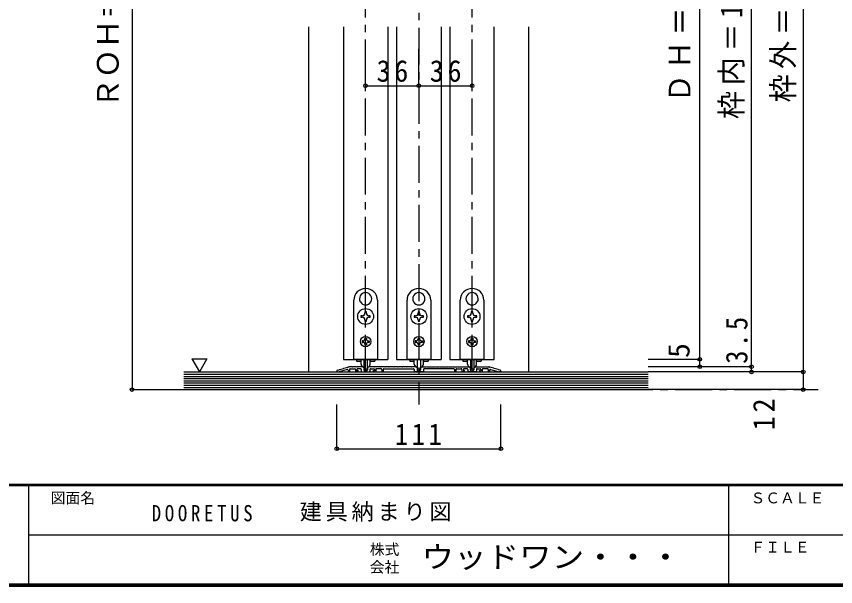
# Model space of a CAD drawing. Units: millimetres at full size, sheet at 1:5; details may follow other scales. Extents: x -973 to 977, y -718 to 696.
# Drawn here: x -7 to 548, y -701 to -315 of the extents above; entities that cross this region are included whole.
import ezdxf
from ezdxf.enums import TextEntityAlignment as Align

# ---------------------------------------------------------------- set-up
doc = ezdxf.new("R2010")
doc.units = ezdxf.units.MM
doc.header["$LTSCALE"] = 5
doc.header["$PDMODE"] = 32
doc.header["$PDSIZE"] = 2.5
doc.linetypes.add('CHAIN1', pattern=[8, 5, -1, 1, -1])
for name, color, linetype in [('0-1_通り芯', 4, 'CHAIN1'), ('0-3_仕上げ', 7, 'Continuous'), ('0-4_枠', 3, 'Continuous'), ('0-6_扉', 6, 'Continuous'), ('0-7_金物', 7, 'Continuous'), ('0-A_文字', 3, 'Continuous'), ('0-B_寸法', 7, 'Continuous'), ('F-0_補助線', 7, 'Continuous'), ('F-1_枠', 6, 'Continuous'), ('F-A_文字', 7, 'Continuous')]:
    doc.layers.add(name, color=color, linetype=linetype)
doc.styles.add('ＭＳ ゴシック', font='')
doc.styles.get('ＭＳ ゴシック').set_extended_font_data('MS Gothic')

msp = doc.modelspace()

# ---------------------------------------------------------------- linework, layer by layer
at = {"layer": '0-1_通り芯'}
msp.add_line((118.989, -567.5), (535.653, -567.5), dxfattribs=at)
at = {"layer": '0-3_仕上げ', "color": 2}
for p, q in [((106.653, -555.5), (149.182, -555.5)), ((149.182, -555.5), (420.653, -555.5)), ((106.653, -567.5), (420.653, -567.5))]:
    msp.add_line(p, q, dxfattribs=at)
at = {"layer": '0-3_仕上げ'}
for p, q in [((106.653, -557), (151.723, -557)), ((106.653, -558.5), (152.333, -558.5)), ((151.723, -557), (420.653, -557)), ((152.333, -558.5), (420.653, -558.5)), ((106.653, -560), (151.418, -560)), ((106.653, -561.5), (150.605, -561.5)), ((106.653, -563), (150.504, -563)), ((106.653, -564.5), (150.808, -564.5)), ((150.504, -563), (420.653, -563)), ((150.605, -561.5), (420.653, -561.5)), ((150.808, -564.5), (420.653, -564.5)), ((151.418, -560), (420.653, -560)), ((106.653, -566), (150.91, -566)), ((150.91, -566), (420.653, -566))]:
    msp.add_line(p, q, dxfattribs=at)
at = {"layer": '0-4_枠', "color": 4}
for p, q in [((191.153, -555.5), (191.153, -321.826)), ((340.153, -555.5), (340.153, -321.826))]:
    msp.add_line(p, q, dxfattribs=at)
at = {"layer": '0-6_扉'}
for p, q in [((214.653, -321.826), (214.653, -547)), ((244.653, -321.826), (244.653, -547)), ((250.653, -321.826), (250.653, -547)), ((280.653, -321.826), (280.653, -547)), ((286.653, -321.826), (286.653, -547)), ((316.653, -547), (316.653, -321.826)), ((214.653, -547), (244.653, -547)), ((250.653, -547), (280.653, -547)), ((286.653, -547), (316.653, -547))]:
    msp.add_line(p, q, dxfattribs=at)
at = {"layer": '0-7_金物'}
for p, q in [((229.554, -501.851), (229.653, -501.95)), ((229.752, -501.851), (229.653, -501.95)), ((265.554, -501.851), (265.653, -501.95)), ((265.752, -501.851), (265.653, -501.95)), ((301.554, -501.851), (301.653, -501.95)), ((301.752, -501.851), (301.653, -501.95)), ((221.653, -547), (221.653, -507)), ((226.011, -507.989), (226.146, -508.025)), ((226.11, -508.16), (226.146, -508.025)), ((233.296, -507.989), (233.161, -508.025)), ((233.197, -508.16), (233.161, -508.025)), ((237.653, -507), (237.653, -547)), ((257.653, -547), (257.653, -507)), ((262.011, -507.989), (262.146, -508.025)), ((262.109, -508.16), (262.146, -508.025)), ((269.295, -507.989), (269.16, -508.025)), ((269.197, -508.16), (269.16, -508.025)), ((273.653, -507), (273.653, -547)), ((293.653, -547), (293.653, -507)), ((298.011, -507.989), (298.146, -508.025)), ((298.11, -508.16), (298.146, -508.025)), ((305.296, -507.989), (305.161, -508.025)), ((305.197, -508.16), (305.161, -508.025)), ((309.653, -507), (309.653, -547)), ((229.153, -514.85), (229.153, -515.8)), ((230.153, -514.85), (229.153, -514.85)), ((230.153, -515.8), (230.153, -514.85)), ((265.153, -514.85), (265.153, -515.8)), ((266.153, -514.85), (265.153, -514.85)), ((266.153, -515.8), (266.153, -514.85)), ((301.153, -514.85), (301.153, -515.8)), ((302.153, -514.85), (301.153, -514.85)), ((302.153, -515.8), (302.153, -514.85)), ((227.453, -517.5), (226.503, -517.5)), ((226.503, -517.5), (226.503, -518.5)), ((226.503, -518.5), (227.453, -518.5)), ((230.153, -521.15), (230.153, -520.2)), ((232.803, -517.5), (231.853, -517.5)), ((231.853, -518.5), (232.803, -518.5)), ((232.803, -518.5), (232.803, -517.5)), ((263.453, -517.5), (262.503, -517.5)), ((262.503, -517.5), (262.503, -518.5)), ((262.503, -518.5), (263.453, -518.5)), ((266.153, -521.15), (266.153, -520.2)), ((268.803, -517.5), (267.853, -517.5)), ((267.853, -518.5), (268.803, -518.5)), ((268.803, -518.5), (268.803, -517.5)), ((299.453, -517.5), (298.503, -517.5)), ((298.503, -517.5), (298.503, -518.5)), ((298.503, -518.5), (299.453, -518.5)), ((302.153, -521.15), (302.153, -520.2)), ((304.803, -517.5), (303.853, -517.5)), ((303.853, -518.5), (304.803, -518.5)), ((304.803, -518.5), (304.803, -517.5)), ((227.853, -534.5), (227.253, -534.5)), ((227.253, -534.5), (227.253, -535.5)), ((227.253, -535.5), (227.853, -535.5)), ((229.153, -532.6), (230.153, -532.6)), ((229.153, -532.6), (229.153, -533.2)), ((229.153, -536.8), (229.153, -537.4)), ((230.153, -537.4), (229.153, -537.4)), ((230.153, -532.6), (230.153, -533.2)), ((230.153, -536.8), (230.153, -537.4)), ((231.453, -534.5), (232.053, -534.5)), ((263.853, -534.5), (263.253, -534.5)), ((263.253, -534.5), (263.253, -535.5)), ((263.253, -535.5), (263.853, -535.5)), ((265.153, -532.6), (266.153, -532.6)), ((265.153, -532.6), (265.153, -533.2)), ((265.153, -536.8), (265.153, -537.4)), ((266.153, -537.4), (265.153, -537.4)), ((266.153, -532.6), (266.153, -533.2)), ((266.153, -536.8), (266.153, -537.4)), ((267.453, -534.5), (268.053, -534.5)), ((299.853, -534.5), (299.253, -534.5)), ((299.253, -534.5), (299.253, -535.5)), ((299.253, -535.5), (299.853, -535.5)), ((301.153, -532.6), (302.153, -532.6)), ((301.153, -532.6), (301.153, -533.2)), ((301.153, -536.8), (301.153, -537.4)), ((302.153, -537.4), (301.153, -537.4)), ((302.153, -532.6), (302.153, -533.2)), ((302.153, -536.8), (302.153, -537.4)), ((303.453, -534.5), (304.053, -534.5)), ((237.653, -547), (221.653, -547)), ((223.453, -547), (223.453, -548.2)), ((223.453, -548.2), (226.553, -548.2)), ((226.553, -550.214), (226.553, -547)), ((228.553, -547), (228.553, -553.414)), ((230.753, -547), (230.753, -553.414)), ((232.753, -550.214), (232.753, -547)), ((232.753, -548.2), (235.853, -548.2)), ((235.853, -547), (235.853, -548.2)), ((273.653, -547), (257.653, -547)), ((259.453, -547), (259.453, -548.2)), ((259.453, -548.2), (262.553, -548.2)), ((262.553, -550.214), (262.553, -547)), ((264.553, -547), (264.553, -553.414)), ((266.753, -547), (266.753, -553.414)), ((268.753, -550.214), (268.753, -547)), ((268.753, -548.2), (271.853, -548.2)), ((271.853, -547), (271.853, -548.2)), ((309.653, -547), (293.653, -547)), ((295.453, -547), (295.453, -548.2)), ((295.453, -548.2), (298.553, -548.2)), ((298.553, -550.214), (298.553, -547)), ((300.553, -547), (300.553, -553.414)), ((302.753, -547), (302.753, -553.414)), ((304.753, -550.214), (304.753, -547)), ((304.753, -548.2), (307.853, -548.2)), ((307.853, -547), (307.853, -548.2)), ((230.453, -553.714), (228.853, -553.714)), ((266.453, -553.714), (264.853, -553.714)), ((302.453, -553.714), (300.853, -553.714))]:
    msp.add_line(p, q, dxfattribs=at)
at = {"layer": '0-7_金物', "color": 3}
for p, q in [((210.647, -554.348), (211.672, -554.031)), ((217.106, -553.817), (211.653, -555.5)), ((211.778, -554.137), (211.672, -554.031)), ((211.778, -554.137), (211.978, -553.937)), ((211.978, -553.937), (214.672, -553.105)), ((214.778, -553.211), (214.672, -553.105)), ((214.778, -553.211), (214.978, -553.011)), ((214.978, -553.011), (217.672, -552.179)), ((217.778, -552.285), (217.672, -552.179)), ((217.778, -552.285), (217.978, -552.085)), ((217.978, -552.085), (218.253, -552)), ((220.578, -552), (218.253, -552)), ((218.753, -553.8), (218.753, -555.5)), ((219.153, -553.4), (222.353, -553.4)), ((220.778, -552.2), (220.578, -552)), ((220.778, -552.2), (220.978, -552)), ((223.578, -552), (220.978, -552)), ((222.753, -553.8), (222.753, -555.5)), ((223.778, -552.2), (223.578, -552)), ((223.753, -553.8), (223.753, -554.7)), ((223.778, -552.2), (223.978, -552)), ((227.587, -552), (223.978, -552)), ((226.303, -553.4), (224.153, -553.4)), ((226.703, -553.8), (226.703, -555)), ((228.303, -552.413), (227.587, -552)), ((228.453, -552.673), (228.453, -554.2)), ((230.853, -552.673), (230.853, -554.2)), ((231.003, -552.413), (231.719, -552)), ((235.328, -552), (231.719, -552)), ((232.603, -553.8), (232.603, -555)), ((233.003, -553.4), (235.153, -553.4)), ((235.528, -552.2), (235.328, -552)), ((235.528, -552.2), (235.728, -552)), ((235.553, -553.8), (235.553, -554.7)), ((239.453, -552), (235.728, -552)), ((236.553, -553.8), (236.553, -555.5)), ((240.153, -553.4), (236.953, -553.4)), ((239.653, -552.2), (239.453, -552)), ((239.653, -552.2), (239.853, -552)), ((242.453, -552), (239.853, -552)), ((240.553, -553.8), (240.553, -555.5)), ((241.553, -553.8), (241.553, -555.5)), ((241.953, -553.4), (262.003, -553.4)), ((242.653, -552.2), (242.453, -552)), ((242.653, -552.2), (242.853, -552)), ((245.453, -552), (242.853, -552)), ((245.653, -552.2), (245.453, -552)), ((245.653, -552.2), (245.853, -552)), ((248.453, -552), (245.853, -552)), ((248.653, -552.2), (248.453, -552)), ((248.653, -552.2), (248.853, -552)), ((251.453, -552), (248.853, -552)), ((251.653, -552.2), (251.453, -552)), ((251.653, -552.2), (251.853, -552)), ((254.453, -552), (251.853, -552)), ((254.653, -552.2), (254.453, -552)), ((254.653, -552.2), (254.853, -552)), ((257.453, -552), (254.853, -552)), ((257.653, -552.2), (257.453, -552)), ((257.653, -552.2), (257.853, -552)), ((260.453, -552), (257.853, -552)), ((260.653, -552.2), (260.453, -552)), ((260.653, -552.2), (260.853, -552)), ((263.587, -552), (260.853, -552)), ((262.403, -553.8), (262.403, -555)), ((264.303, -552.413), (263.587, -552)), ((264.453, -552.673), (264.453, -554.2)), ((266.853, -552.673), (266.853, -554.2)), ((267.003, -552.413), (267.719, -552)), ((267.719, -552), (270.453, -552)), ((268.903, -553.8), (268.903, -555)), ((289.353, -553.4), (269.303, -553.4)), ((270.653, -552.2), (270.453, -552)), ((270.653, -552.2), (270.853, -552)), ((270.853, -552), (273.453, -552)), ((273.653, -552.2), (273.453, -552)), ((273.653, -552.2), (273.853, -552)), ((273.853, -552), (276.453, -552)), ((276.653, -552.2), (276.453, -552)), ((276.653, -552.2), (276.853, -552)), ((276.853, -552), (279.453, -552)), ((279.653, -552.2), (279.453, -552)), ((279.653, -552.2), (279.853, -552)), ((279.853, -552), (282.453, -552)), ((282.653, -552.2), (282.453, -552)), ((282.653, -552.2), (282.853, -552)), ((282.853, -552), (285.453, -552)), ((285.653, -552.2), (285.453, -552)), ((285.653, -552.2), (285.853, -552)), ((285.853, -552), (288.453, -552)), ((288.653, -552.2), (288.453, -552)), ((288.653, -552.2), (288.853, -552)), ((288.853, -552), (291.453, -552)), ((289.753, -553.8), (289.753, -555.5)), ((290.753, -553.8), (290.753, -555.5)), ((291.153, -553.4), (294.353, -553.4)), ((291.653, -552.2), (291.453, -552)), ((291.653, -552.2), (291.853, -552)), ((291.853, -552), (295.578, -552)), ((294.753, -553.8), (294.753, -555.5)), ((295.778, -552.2), (295.578, -552)), ((295.753, -553.8), (295.753, -554.7)), ((295.778, -552.2), (295.978, -552)), ((295.978, -552), (299.587, -552)), ((298.303, -553.4), (296.153, -553.4)), ((298.703, -553.8), (298.703, -555)), ((300.303, -552.413), (299.587, -552)), ((300.453, -552.673), (300.453, -554.2)), ((302.853, -552.673), (302.853, -554.2)), ((303.003, -552.413), (303.719, -552)), ((303.719, -552), (307.328, -552)), ((304.603, -553.8), (304.603, -555)), ((305.003, -553.4), (307.153, -553.4)), ((307.528, -552.2), (307.328, -552)), ((307.528, -552.2), (307.728, -552)), ((307.553, -553.8), (307.553, -554.7)), ((307.728, -552), (310.328, -552)), ((308.553, -553.8), (308.553, -555.5)), ((312.153, -553.4), (308.953, -553.4)), ((310.528, -552.2), (310.328, -552)), ((310.528, -552.2), (310.728, -552)), ((310.728, -552), (313.053, -552)), ((312.553, -553.8), (312.553, -555.5)), ((313.328, -552.085), (313.053, -552)), ((313.528, -552.285), (313.328, -552.085)), ((313.528, -552.285), (313.634, -552.179)), ((316.328, -553.011), (313.634, -552.179)), ((314.2, -553.817), (319.653, -555.5)), ((316.528, -553.211), (316.328, -553.011)), ((316.528, -553.211), (316.634, -553.105)), ((319.328, -553.937), (316.634, -553.105)), ((319.528, -554.137), (319.328, -553.937)), ((319.528, -554.137), (319.634, -554.031)), ((320.659, -554.348), (319.634, -554.031)), ((210.153, -555.017), (210.153, -555.5)), ((210.153, -555.5), (211.653, -555.5)), ((217.753, -554.295), (217.753, -555.5)), ((218.753, -555.5), (217.753, -555.5)), ((224.353, -555.5), (222.753, -555.5)), ((224.353, -554.7), (223.753, -554.7)), ((227.203, -555.5), (232.103, -555.5)), ((230.353, -554.7), (228.953, -554.7)), ((234.953, -554.7), (235.553, -554.7)), ((234.953, -555.5), (236.553, -555.5)), ((240.553, -555.5), (241.553, -555.5)), ((268.403, -555.5), (262.903, -555.5)), ((264.953, -554.7), (266.353, -554.7)), ((290.753, -555.5), (289.753, -555.5)), ((296.353, -555.5), (294.753, -555.5)), ((296.353, -554.7), (295.753, -554.7)), ((304.103, -555.5), (299.203, -555.5)), ((300.953, -554.7), (302.353, -554.7)), ((306.953, -554.7), (307.553, -554.7)), ((306.953, -555.5), (308.553, -555.5)), ((312.553, -555.5), (313.553, -555.5)), ((313.553, -554.295), (313.553, -555.5)), ((321.153, -555.5), (319.653, -555.5)), ((321.153, -555.017), (321.153, -555.5))]:
    msp.add_line(p, q, dxfattribs=at)
at = {"layer": '0-7_金物'}
for points in [[(229.153, -520.2), (229.153, -521.15), (230.153, -521.15)], [(265.153, -520.2), (265.153, -521.15), (266.153, -521.15)], [(301.153, -520.2), (301.153, -521.15), (302.153, -521.15)], [(232.053, -534.5), (232.053, -535.5), (231.453, -535.5)], [(268.053, -534.5), (268.053, -535.5), (267.453, -535.5)], [(304.053, -534.5), (304.053, -535.5), (303.453, -535.5)]]:
    msp.add_lwpolyline(points, dxfattribs=at)
for centre, radius in [((229.653, -518), 5.35), ((265.653, -518), 5.35), ((301.653, -518), 5.35), ((229.653, -535), 3.5), ((265.653, -535), 3.5), ((301.653, -535), 3.5)]:
    msp.add_circle(centre, radius, dxfattribs=at)
for centre, radius, start, end in [((229.653, -507), 8, 0, 180), ((229.653, -506), 4.15, 91.3645, 208.6355), ((229.653, -506), 4.15, 331.3645, 88.6355), ((265.653, -507), 8, 0, 180), ((265.653, -506), 4.15, 91.3645, 208.6355), ((265.653, -506), 4.15, 331.3645, 88.6355), ((301.653, -507), 8, 0, 180), ((301.653, -506), 4.15, 91.3645, 208.6355), ((301.653, -506), 4.15, 331.3645, 88.6355), ((229.653, -506), 4.15, 211.3645, 328.6355), ((265.653, -506), 4.15, 211.3645, 328.6355), ((301.653, -506), 4.15, 211.3645, 328.6355), ((227.453, -515.8), 1.7, 270, 0), ((227.453, -520.2), 1.7, 0, 90), ((231.853, -515.8), 1.7, 180, 270), ((231.853, -520.2), 1.7, 90, 180), ((263.453, -515.8), 1.7, 270, 0), ((263.453, -520.2), 1.7, 0, 90), ((267.853, -515.8), 1.7, 180, 270), ((267.853, -520.2), 1.7, 90, 180), ((299.453, -515.8), 1.7, 270, 0), ((299.453, -520.2), 1.7, 0, 90), ((303.853, -515.8), 1.7, 180, 270), ((303.853, -520.2), 1.7, 90, 180), ((227.853, -533.2), 1.3, 270, 0), ((227.853, -536.8), 1.3, 0, 90), ((231.453, -533.2), 1.3, 180, 270), ((231.453, -536.8), 1.3, 90, 180), ((263.853, -533.2), 1.3, 270, 0), ((263.853, -536.8), 1.3, 0, 90), ((267.453, -533.2), 1.3, 180, 270), ((267.453, -536.8), 1.3, 90, 180), ((299.853, -533.2), 1.3, 270, 0), ((299.853, -536.8), 1.3, 0, 90), ((303.453, -533.2), 1.3, 180, 270), ((303.453, -536.8), 1.3, 90, 180), ((228.553, -550.214), 2, 180, 264.78409), ((228.353, -552.405), 0.2, 0, 84.78409), ((228.853, -553.414), 0.3, 180, 270), ((230.453, -553.414), 0.3, 270, 0), ((230.953, -552.405), 0.2, 95.21591, 180), ((230.753, -550.214), 2, 275.21591, 0), ((264.553, -550.214), 2, 180, 264.78409), ((264.353, -552.405), 0.2, 0, 84.78409), ((264.853, -553.414), 0.3, 180, 270), ((266.453, -553.414), 0.3, 270, 0), ((266.953, -552.405), 0.2, 95.21591, 180), ((266.753, -550.214), 2, 275.21591, 0), ((300.553, -550.214), 2, 180, 264.78409), ((300.353, -552.405), 0.2, 0, 84.78409), ((300.853, -553.414), 0.3, 180, 270), ((302.453, -553.414), 0.3, 270, 0), ((302.953, -552.405), 0.2, 95.21591, 180), ((302.753, -550.214), 2, 275.21591, 0)]:
    msp.add_arc(centre, radius, start, end, dxfattribs=at)
at = {"layer": '0-7_金物', "color": 3}
for centre, radius, start, end in [((217.253, -554.295), 0.5, 0, 107.15242), ((219.153, -553.8), 0.4, 90, 180), ((222.353, -553.8), 0.4, 0, 90), ((224.153, -553.8), 0.4, 90, 180), ((226.303, -553.8), 0.4, 0, 90), ((228.153, -552.673), 0.3, 0, 60), ((231.153, -552.673), 0.3, 120, 180), ((233.003, -553.8), 0.4, 90, 180), ((235.153, -553.8), 0.4, 0, 90), ((236.953, -553.8), 0.4, 90, 180), ((240.153, -553.8), 0.4, 0, 90), ((241.953, -553.8), 0.4, 90, 180), ((262.003, -553.8), 0.4, 0, 90), ((264.153, -552.673), 0.3, 0, 60), ((267.153, -552.673), 0.3, 120, 180), ((269.303, -553.8), 0.4, 90, 180), ((289.353, -553.8), 0.4, 0, 90), ((291.153, -553.8), 0.4, 90, 180), ((294.353, -553.8), 0.4, 0, 90), ((296.153, -553.8), 0.4, 90, 180), ((298.303, -553.8), 0.4, 0, 90), ((300.153, -552.673), 0.3, 0, 60), ((303.153, -552.673), 0.3, 120, 180), ((305.003, -553.8), 0.4, 90, 180), ((307.153, -553.8), 0.4, 0, 90), ((308.953, -553.8), 0.4, 90, 180), ((312.153, -553.8), 0.4, 0, 90), ((314.053, -554.295), 0.5, 72.84758, 180), ((210.853, -555.017), 0.7, 107.15242, 180), ((224.353, -555.1), 0.4, 0, 90), ((224.353, -555.1), 0.4, 270, 0), ((227.203, -555), 0.5, 180, 270), ((228.953, -554.2), 0.5, 180, 270), ((230.353, -554.2), 0.5, 270, 0), ((232.103, -555), 0.5, 270, 0), ((234.953, -555.1), 0.4, 90, 180), ((234.953, -555.1), 0.4, 180, 270), ((262.903, -555), 0.5, 180, 270), ((264.953, -554.2), 0.5, 180, 270), ((266.353, -554.2), 0.5, 270, 0), ((268.403, -555), 0.5, 270, 0), ((296.353, -555.1), 0.4, 0, 90), ((296.353, -555.1), 0.4, 270, 0), ((299.203, -555), 0.5, 180, 270), ((300.953, -554.2), 0.5, 180, 270), ((302.353, -554.2), 0.5, 270, 0), ((304.103, -555), 0.5, 270, 0), ((306.953, -555.1), 0.4, 90, 180), ((306.953, -555.1), 0.4, 180, 270), ((320.453, -555.017), 0.7, 0, 72.84758)]:
    msp.add_arc(centre, radius, start, end, dxfattribs=at)
at = {"layer": '0-A_文字', "color": 7}
msp.add_line((112.218, -546.686), (117.218, -555.347), dxfattribs=at)
msp.add_lwpolyline([(112.218, -546.686), (122.218, -546.686), (117.218, -555.347)], dxfattribs=at)
at = {"layer": '0-B_寸法', "color": 4, "linetype": 'CHAIN1'}
for p, q in [((265.653, -2.5), (265.653, -577.5)), ((229.653, -555.5), (229.653, -80.151)), ((301.653, -555.5), (301.653, -80.151))]:
    msp.add_line(p, q, dxfattribs=at)
at = {"layer": '0-B_寸法', "color": 4}
for p, q in [((71.653, -56.151), (71.653, -567.5)), ((525.653, -64.151), (525.653, -567.5)), ((490.653, -555.5), (490.653, -100.151)), ((455.653, -547), (455.653, -203.068)), ((229.653, -361.826), (229.653, -336.826)), ((265.653, -361.826), (265.653, -336.826)), ((301.653, -361.826), (301.653, -336.826)), ((229.653, -361.826), (265.653, -361.826)), ((265.653, -361.826), (301.653, -361.826)), ((455.653, -547), (420.653, -547)), ((455.653, -552), (455.653, -547)), ((490.653, -552), (420.653, -552)), ((525.653, -555.5), (420.653, -555.5)), ((71.653, -567.5), (106.653, -567.5)), ((525.653, -567.5), (420.653, -567.5)), ((210.153, -607.5), (210.153, -577.5)), ((321.153, -607.5), (321.153, -577.5)), ((210.153, -607.5), (321.153, -607.5))]:
    msp.add_line(p, q, dxfattribs=at)
at = {"layer": '0-B_寸法'}
for p in [(229.653, -361.826), (265.653, -361.826), (301.653, -361.826), (455.653, -547), (455.653, -552), (490.653, -552), (490.653, -555.5), (525.653, -555.5), (71.653, -567.5), (525.653, -567.5), (210.153, -607.5), (321.153, -607.5)]:
    msp.add_point(p, dxfattribs=at)
at = {"layer": 'F-1_枠'}
for p, q in [((976.653, -631.667), (-973.347, -631.667)), ((976.653, -632.5), (-973.347, -632.5)), ((1.653, -632.5), (1.653, -699.167)), ((474.986, -632.5), (474.986, -699.167)), ((1.653, -665.833), (974.986, -665.834)), ((976.653, -699.167), (-973.347, -699.167)), ((976.653, -700), (-973.347, -700)), ((976.653, -700.833), (-973.347, -700.833))]:
    msp.add_line(p, q, dxfattribs=at)

# ---------------------------------------------------------------- texts
at = {"layer": '0-B_寸法', "style": 'ＭＳ ゴシック'}
for s, p in [('ＲＯＨ＝2,055', (67.012, -376.826)), ('5', (453.153, -546))]:
    msp.add_text(s, height=14.66, rotation=90, dxfattribs=at).set_placement(p, align=Align.BOTTOM_LEFT)
at = {"layer": '0-B_寸法', "char_height": 14.66, "attachment_point": 7, "rotation": 90, "style": 'ＭＳ ゴシック'}
for s, insert in [('\\T1.2;\\W0.95;枠内＝1,995.5', (488.153, -384.326)), ('\\T1.19;\\W0.95;ＤＨ＝1,983', (453.153, -373.076)), ('\\T1.19;\\W0.95;枠外＝2,035', (523.153, -373.076)), ('\\T1.27;\\W0.9;3.5', (488.153, -550)), ('\\T1.27;\\W0.95;12', (506.295, -594.967))]:
    msp.add_mtext(s, dxfattribs=dict(at, insert=insert))
at = {"layer": '0-B_寸法', "char_height": 14.66, "attachment_point": 7, "style": 'ＭＳ ゴシック'}
for s, insert in [('\\T1.27;\\W0.95;36', (237.028, -359.326)), ('\\T1.27;\\W0.95;36', (273.028, -359.326)), ('\\T1.27;\\W0.9;111', (249.403, -605))]:
    msp.add_mtext(s, dxfattribs=dict(at, insert=insert))
at = {"layer": 'F-0_補助線', "char_height": 11, "attachment_point": 7, "style": 'ＭＳ ゴシック'}
for s, insert in [('\\T1.39;\\W0.85;DOORETUS', (84.986, -656.798)), ('\\T1.17;建具納まり図', (185.035, -656.798))]:
    msp.add_mtext(s, dxfattribs=dict(at, insert=insert))
at = {"layer": 'F-A_文字', "style": 'ＭＳ ゴシック'}
for s, p in [('図面名', (16.653, -646.667)), ('ＳＣＡＬＥ', (489.986, -646.667)), ('ＦＩＬＥ', (489.986, -680)), ('株式', (232.486, -681.5)), ('会社', (232.486, -693.5))]:
    msp.add_text(s, height=7.331, dxfattribs=at).set_placement(p, align=Align.BOTTOM_LEFT)
at = {"layer": 'F-A_文字', "style": 'ＭＳ ゴシック', "width": 1.1}
msp.add_text('ウッドワン・・・', height=14.66, dxfattribs=at).set_placement((267.486, -692.5), align=Align.BOTTOM_LEFT)

doc.saveas('drawing.dxf')
